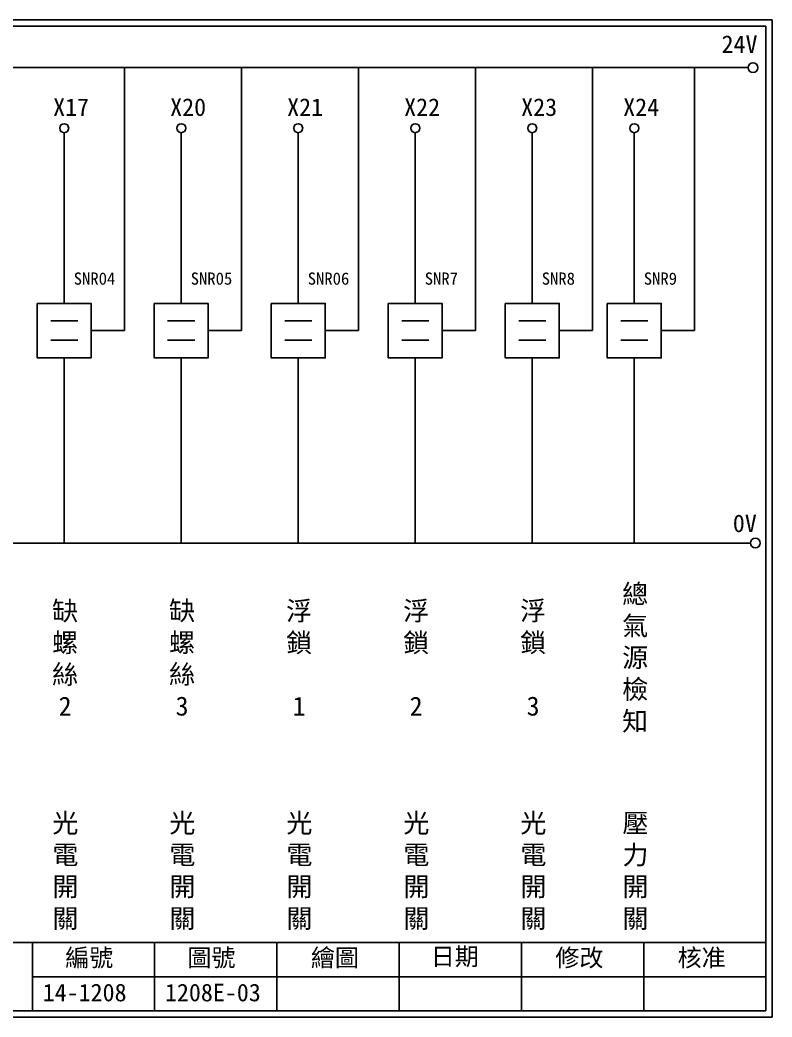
# Model space of a CAD drawing. Extents: x 325 to 612, y 3 to 207.
# Drawn here: x 458.5 to 612.3, y 3 to 207 of the extents above; entities that cross this region are included whole.
import ezdxf

# ---------------------------------------------------------------- set-up
doc = ezdxf.new("R2010")
doc.units = 0
doc.layers.get('0').update_dxf_attribs({"linetype": 'CONTINUOUS'})
doc.layers.add('圖框層', color=7, linetype='CONTINUOUS')
doc.layers.add('標尺寸層', color=3, linetype='CONTINUOUS')
doc.styles.add('CNS', font='romanc.shx', dxfattribs={"bigfont": 'chineset.shx'})
doc.styles.add('STSL', font='kaiu.ttf')

msp = doc.modelspace()

# ---------------------------------------------------------------- linework, layer by layer
for points in [[(462.06, 148.99), (473.08, 148.99), (473.08, 137.83), (462.06, 137.83)], [(485.98, 148.99), (497.01, 148.99), (497.01, 137.83), (485.98, 137.83)], [(509.91, 148.99), (520.94, 148.99), (520.94, 137.83), (509.91, 137.83)], [(533.83, 148.99), (544.86, 148.99), (544.86, 137.83), (533.83, 137.83)], [(557.76, 148.99), (568.79, 148.99), (568.79, 137.83), (557.76, 137.83)], [(578.63, 148.99), (589.66, 148.99), (589.66, 137.83), (578.63, 137.83)]]:
    msp.add_lwpolyline(points, close=True)
for centre in [(608.44, 197.22), (608.92, 99.96)]:
    msp.add_circle(centre, 1)
at = {"layer": '圖框層', "color": 7}
for p, q in [((612.32, 206.97), (325.32, 206.97)), ((612.32, 3), (612.32, 206.97)), ((611.07, 205.72), (326.57, 205.72)), ((611.07, 4.25), (611.07, 205.72)), ((326.57, 18.25), (611.07, 18.25)), ((461.07, 4.25), (461.07, 18.25)), ((486.07, 4.25), (486.07, 18.25)), ((511.07, 4.25), (511.07, 18.25)), ((536.07, 4.25), (536.07, 18.25)), ((561.07, 4.25), (561.07, 18.25)), ((586.07, 4.25), (586.07, 18.25)), ((461.07, 11.25), (611.07, 11.25)), ((326.57, 4.25), (611.07, 4.25)), ((325.32, 3), (612.32, 3))]:
    msp.add_line(p, q, dxfattribs=at)
at = {"layer": '標尺寸層', "color": 7}
for p, q in [((329.84, 197.22), (607.44, 197.22)), ((479.91, 143.41), (479.91, 197.22)), ((503.83, 143.41), (503.83, 197.22)), ((527.76, 143.41), (527.76, 197.22)), ((551.69, 143.41), (551.69, 197.22)), ((575.61, 143.41), (575.61, 197.22)), ((596.48, 143.41), (596.48, 197.22)), ((467.57, 183.91), (467.57, 148.99)), ((491.5, 183.91), (491.5, 148.99)), ((515.42, 183.91), (515.42, 148.99)), ((539.35, 183.91), (539.35, 148.99)), ((563.27, 183.91), (563.27, 148.99)), ((584.14, 183.91), (584.14, 148.99)), ((464.81, 145.44), (470.38, 145.44)), ((488.73, 145.44), (494.3, 145.44)), ((512.66, 145.44), (518.23, 145.44)), ((536.59, 145.44), (542.16, 145.44)), ((560.51, 145.44), (566.08, 145.44)), ((581.38, 145.44), (586.95, 145.44)), ((473.08, 143.41), (479.91, 143.41)), ((497.01, 143.41), (503.83, 143.41)), ((520.94, 143.41), (527.76, 143.41)), ((544.86, 143.41), (551.69, 143.41)), ((568.79, 143.41), (575.61, 143.41)), ((589.66, 143.41), (596.48, 143.41)), ((464.81, 141.47), (470.38, 141.47)), ((488.73, 141.47), (494.3, 141.47)), ((512.66, 141.47), (518.23, 141.47)), ((536.59, 141.47), (542.16, 141.47)), ((560.51, 141.47), (566.08, 141.47)), ((581.38, 141.47), (586.95, 141.47)), ((467.57, 137.83), (467.57, 99.96)), ((491.5, 137.83), (491.5, 99.96)), ((515.42, 137.83), (515.42, 99.96)), ((539.35, 137.83), (539.35, 99.96)), ((563.27, 137.83), (563.27, 99.96)), ((584.14, 137.83), (584.14, 99.96)), ((330.05, 99.96), (607.92, 99.96))]:
    msp.add_line(p, q, dxfattribs=at)
for centre in [(467.57, 184.83), (491.5, 184.83), (515.42, 184.83), (539.35, 184.83), (563.27, 184.83), (584.14, 184.83)]:
    msp.add_circle(centre, 0.92, dxfattribs=at)

# ---------------------------------------------------------------- texts
at = {"layer": '圖框層', "color": 4, "style": 'STSL'}
for s, height, p in [('24V', 3.6, (602, 200.22)), ('X17', 3.6, (465.31, 187.33)), ('X20', 3.6, (489.24, 187.33)), ('X21', 3.6, (513.16, 187.33)), ('X22', 3.6, (537.09, 187.33)), ('X23', 3.6, (561.02, 187.33)), ('X24', 3.6, (581.88, 187.33)), ('SNR04', 2.5, (469.52, 152.81)), ('SNR05', 2.5, (493.44, 152.81)), ('SNR06', 2.5, (517.37, 152.81)), ('SNR7', 2.5, (541.3, 152.81)), ('SNR8', 2.5, (565.22, 152.81)), ('SNR9', 2.5, (586.09, 152.81)), ('0V', 3.6, (604.3, 102.2)), ('編號', 3.6, (467.78, 13.34)), ('圖號', 3.6, (492.78, 13.34)), ('繪圖', 3.6, (518.01, 13.34)), ('日期', 3.6, (542.54, 13.59)), ('修改', 3.6, (568.01, 13.34)), ('核准', 3.6, (593.01, 13.34)), ('14-1208', 3.6, (463.18, 6.22)), ('1208E-03', 3.6, (488.18, 6.22))]:
    msp.add_text(s, height=height, dxfattribs=at).set_placement(p)
at = {"layer": '標尺寸層', "color": 7, "char_height": 3.9, "width": 4.9608, "attachment_point": 5, "style": 'CNS'}
for s, insert in [('{\\fDFKai-SB|b0|i0|c136|p65;總氣源檢知}', (584.33, 76.34)), ('{\\fDFKai-SB|b0|i0|c136|p65;缺螺絲2}', (467.76, 76.34)), ('{\\fDFKai-SB|b0|i0|c136|p65;缺螺絲3}', (491.68, 76.34)), ('{\\fDFKai-SB|b0|i0|c136|p65;浮鎖\u30001}', (515.61, 76.34)), ('{\\fDFKai-SB|b0|i0|c136|p65;浮鎖\u30002}', (539.54, 76.34)), ('{\\fDFKai-SB|b0|i0|c136|p65;浮鎖\u30003}', (563.46, 76.34)), ('{\\fDFKai-SB|b0|i0|c136|p65;光電開關}', (467.82, 32.72)), ('{\\fDFKai-SB|b0|i0|c136|p65;光電開關}', (491.74, 32.72)), ('{\\fDFKai-SB|b0|i0|c136|p65;光電開關}', (515.67, 32.72)), ('{\\fDFKai-SB|b0|i0|c136|p65;光電開關}', (539.59, 32.72)), ('{\\fDFKai-SB|b0|i0|c136|p65;光電開關}', (563.52, 32.72)), ('{\\fDFKai-SB|b0|i0|c136|p65;壓力開關}', (584.39, 32.72))]:
    msp.add_mtext(s, dxfattribs=dict(at, insert=insert))

doc.saveas('drawing.dxf')
